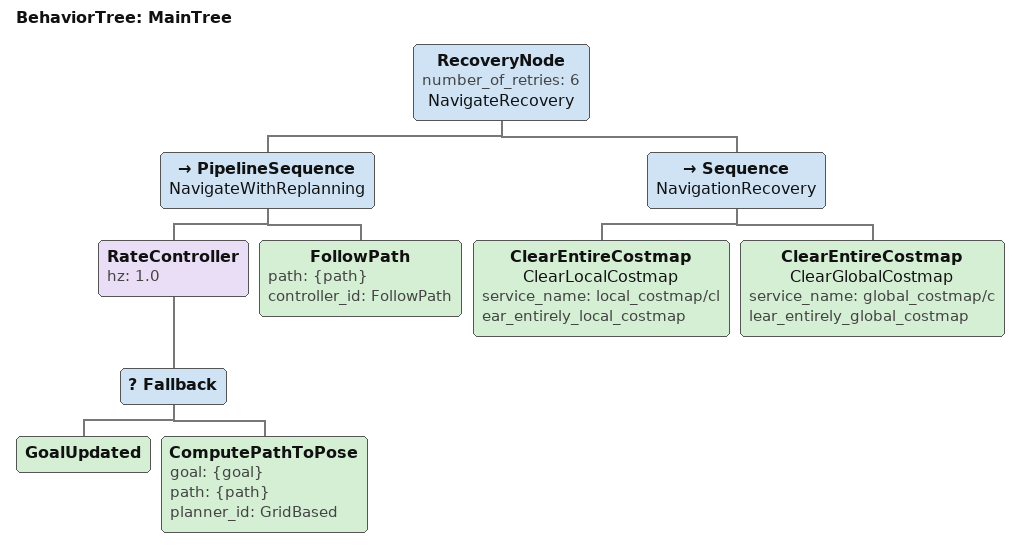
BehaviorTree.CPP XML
<root main_tree_to_execute="MainTree">
  <BehaviorTree ID="MainTree">

    <!--
      Outer RecoveryNode: 6 retries before giving up.
      Each failure of NavigateWithReplanning triggers one
      recovery step, then navigation is retried.
    -->
    <RecoveryNode number_of_retries="6" name="NavigateRecovery">

      <PipelineSequence name="NavigateWithReplanning">

        <RateController hz="1.0">
          <Fallback>
            <GoalUpdated/>
            <ComputePathToPose goal="{goal}" path="{path}" planner_id="GridBased"/>
          </Fallback>
        </RateController>

        <FollowPath path="{path}" controller_id="FollowPath"/>

      </PipelineSequence>

      <Sequence name="NavigationRecovery">

        <!-- Clear local costmap: removes stale/phantom local obstacles -->
        <ClearEntireCostmap name="ClearLocalCostmap"
                            service_name="local_costmap/clear_entirely_local_costmap"/>

        <!-- Clear global costmap: removes stale/phantom global obstacles -->
        <ClearEntireCostmap name="ClearGlobalCostmap"
                            service_name="global_costmap/clear_entirely_global_costmap"/>

      </Sequence>

    </RecoveryNode>

  </BehaviorTree>
</root>
